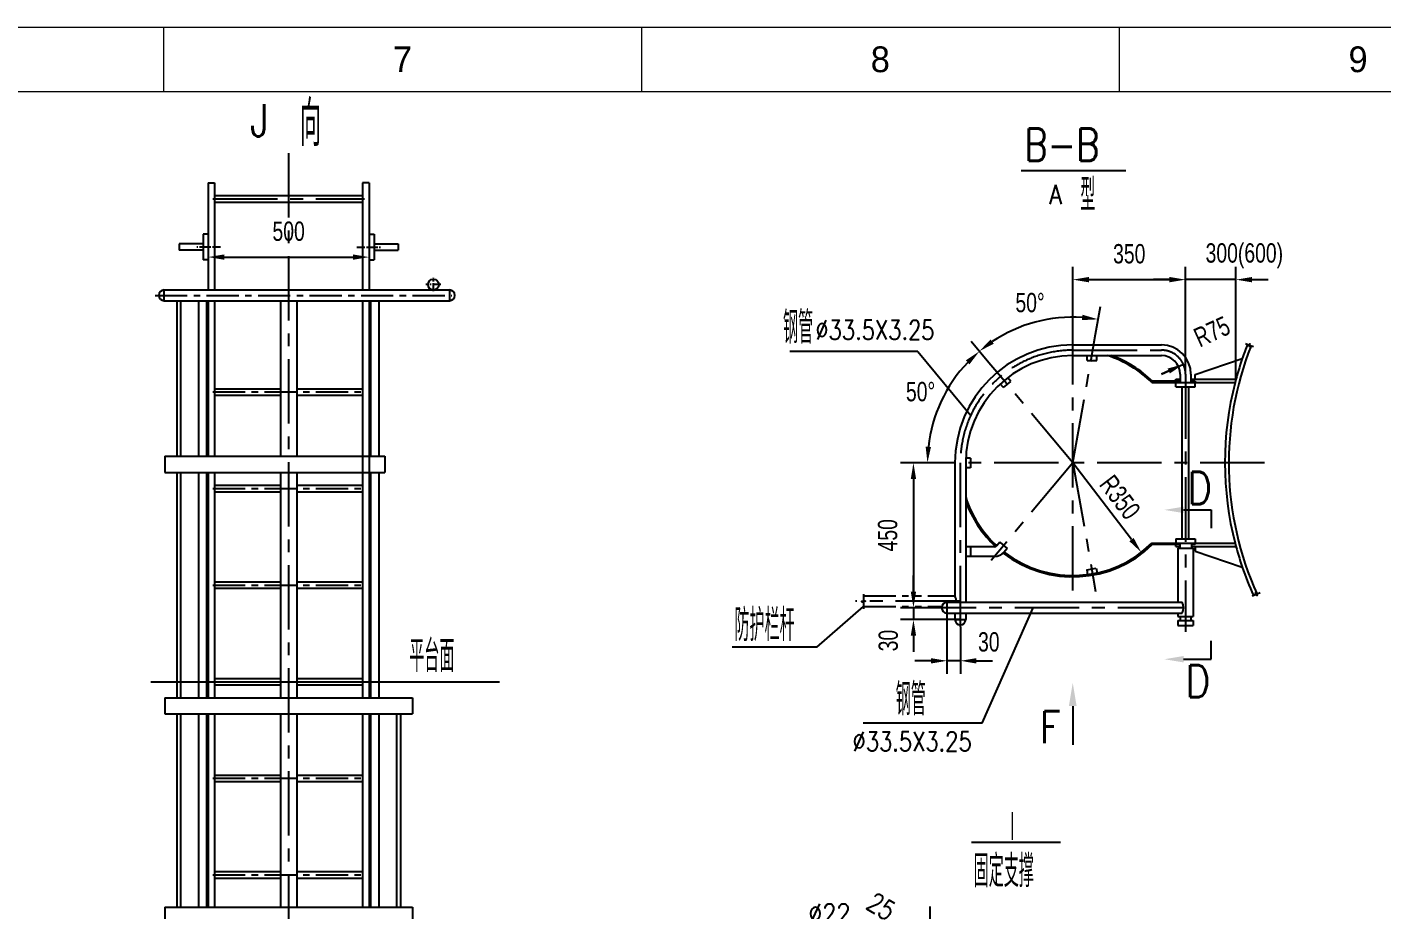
# Model space of a CAD drawing. Extents: x 148 to 221443, y -36682 to 6758.
# Drawn here: x 36644 to 40855, y -6471 to -3729 of the extents above; entities that cross this region are included whole.
import ezdxf
from ezdxf.enums import TextEntityAlignment as Align

# ---------------------------------------------------------------- set-up
doc = ezdxf.new("R2010")
doc.units = 0
doc.header["$LTSCALE"] = 10
doc.header["$MEASUREMENT"] = 0
doc.linetypes.add('CENTERX2', pattern=[4, 2.5, -0.5, 0.5, -0.5])
doc.linetypes.add('PHANTOM', pattern=[2.5, 1.25, -0.25, 0.25, -0.25, 0.25, -0.25])
for name, color, linetype in [('2', 4, 'Continuous'), ('CENTER', 1, 'CENTERX2'), ('DIM', 4, 'Continuous'), ('MAIN', 6, 'Continuous'), ('RED', 7, 'Continuous'), ('WHITE', 7, 'Continuous')]:
    doc.layers.add(name, color=color, linetype=linetype)
doc.layers.add('2（细实线）', color=3, linetype='Continuous', lineweight=20)
doc.layers.add('图框层', color=7, linetype='Continuous', lineweight=15)
doc.styles.add('HZ', font='ROMS.SHX', dxfattribs={"width": 0.75, "bigfont": 'GBCBIG.SHX'})
doc.styles.get("Standard").update_dxf_attribs({"font": 'wison_e.shx', "width": 0.75, "bigfont": 'wison_c.shx'})
doc.styles.add('XW', font='ROMANS.shx', dxfattribs={"width": 0.85})
doc.dimstyles.new('DIM1', dxfattribs={"dimscale": 20, "dimtxt": 3, "dimasz": 2.5, "dimexe": 2, "dimexo": 0, "dimgap": 1, "dimtad": 0, "dimdec": 0, "dimzin": 0, "dimdsep": 46, "dimtxsty": 'Standard', "dimcen": 2, "dimclrd": 3, "dimclre": 3, "dimclrt": 3, "dimadec": 0, "dimazin": 0, "dimtfac": 0.666667, "dimtdec": 0, "dimtofl": 0, "dimtmove": 2, "dimatfit": 1, "dimfxl": 2, "dimtvp": 1.333333, "dimtolj": 1, "dimtzin": 0, "dimarcsym": 0})
doc.dimstyles.new('DIM1$2', dxfattribs={"dimscale": 20, "dimtxt": 3, "dimasz": 2.5, "dimexe": 2, "dimexo": 0, "dimgap": 1, "dimtad": 2, "dimtih": 1, "dimtoh": 1, "dimdec": 0, "dimzin": 0, "dimdsep": 46, "dimtxsty": 'Standard', "dimcen": 2, "dimclrd": 3, "dimclre": 3, "dimclrt": 3, "dimadec": 0, "dimazin": 0, "dimtfac": 0.666667, "dimtdec": 0, "dimtofl": 0, "dimtmove": 2, "dimatfit": 1, "dimfxl": 2, "dimtvp": 1.333333, "dimtolj": 1, "dimtzin": 0, "dimarcsym": 0})

# ---------------------------------------------------------------- blocks, each defined once
blk = doc.blocks.new('*D89')
at = {"layer": 'Defpoints', "color": 0}
for p in [(37965.4, 14190.4), (38465.4, 14190.4), (38465.4, 14159.2)]:
    blk.add_point(p, dxfattribs=at)
at = {"layer": 'WHITE', "color": 3, "linetype": 'Continuous', "lineweight": -2}
for p, q in [((37965.4, 14190.4), (37965.4, 14119.2)), ((38015.4, 14159.2), (38415.4, 14159.2)), ((38465.4, 14190.4), (38465.4, 14119.2))]:
    blk.add_line(p, q, dxfattribs=at)
at = {"layer": 'WHITE', "color": 3}
for points in [[(38015.4, 14167.5), (38015.4, 14150.9), (37965.4, 14159.2)], [(38415.4, 14150.9), (38415.4, 14167.5), (38465.4, 14159.2)]]:
    blk.add_solid(points, dxfattribs=at)
at = {"layer": 'WHITE', "color": 3, "insert": (38215.4, 14239.2), "char_height": 60, "attachment_point": 5}
blk.add_mtext('\\A1;500', dxfattribs=at)
blk = doc.blocks.new('*D128')
at = {"layer": 'Defpoints', "color": 0}
for p in [(41003.2, 14089.2), (40653.2, 13945.9), (41003.2, 13870.1)]:
    blk.add_point(p, dxfattribs=at)
at = {"layer": 'DIM', "color": 3, "lineweight": -2}
for p, q in [((40653.2, 13945.9), (40653.2, 14129.2)), ((41003.2, 13870.1), (41003.2, 14129.2)), ((40703.2, 14089.2), (40953.2, 14089.2))]:
    blk.add_line(p, q, dxfattribs=at)
at = {"layer": 'DIM', "color": 3}
for points in [[(40703.2, 14097.5), (40703.2, 14080.8), (40653.2, 14089.2)], [(40953.2, 14080.8), (40953.2, 14097.5), (41003.2, 14089.2)]]:
    blk.add_solid(points, dxfattribs=at)
at = {"layer": 'DIM', "color": 3, "insert": (40828.2, 14169.2), "char_height": 60, "attachment_point": 5}
blk.add_mtext('\\A1;350', dxfattribs=at)
blk = doc.blocks.new('*D129')
at = {"layer": 'Defpoints', "color": 0}
for p in [(40223.7, 13520.1), (40157.4, 13070.1), (40231.2, 13070.1)]:
    blk.add_point(p, dxfattribs=at)
at = {"layer": 'DIM', "color": 3, "lineweight": -2}
for p, q in [((40223.7, 13520.1), (40117.4, 13520.1)), ((40157.4, 13470.1), (40157.4, 13120.1)), ((40231.2, 13070.1), (40117.4, 13070.1))]:
    blk.add_line(p, q, dxfattribs=at)
at = {"layer": 'DIM', "color": 3}
for points in [[(40165.7, 13470.1), (40149.1, 13470.1), (40157.4, 13520.1)], [(40149.1, 13120.1), (40165.7, 13120.1), (40157.4, 13070.1)]]:
    blk.add_solid(points, dxfattribs=at)
at = {"layer": 'DIM', "color": 3, "insert": (40077.4, 13295.1), "char_height": 60, "attachment_point": 5, "rotation": 90}
blk.add_mtext('\\A1;450', dxfattribs=at)
blk = doc.blocks.new('*D135')
at = {"layer": 'Defpoints', "color": 0}
for p in [(40157.4, 13070.1), (40157.4, 13070.1), (40303.2, 13033.4)]:
    blk.add_point(p, dxfattribs=at)
at = {"layer": 'WHITE', "color": 3, "lineweight": -2}
for p, q in [((40157.4, 13120.1), (40157.4, 13170.1)), ((40157.4, 13070.1), (40117.4, 13070.1)), ((40303.2, 13033.4), (40117.4, 13033.4)), ((40157.4, 12983.4), (40157.4, 12933.4))]:
    blk.add_line(p, q, dxfattribs=at)
at = {"layer": 'WHITE', "color": 3}
for points in [[(40149.1, 13120.1), (40165.7, 13120.1), (40157.4, 13070.1)], [(40165.7, 12983.4), (40149.1, 12983.4), (40157.4, 13033.4)]]:
    blk.add_solid(points, dxfattribs=at)
at = {"layer": 'WHITE', "color": 3, "insert": (40079.4, 12968), "char_height": 60, "attachment_point": 5, "rotation": 90}
blk.add_mtext('\\A1;30', dxfattribs=at)
blk = doc.blocks.new('*D136')
at = {"layer": 'Defpoints', "color": 0}
for p in [(40261.7, 13070.1), (40303.2, 13010.3), (40261.7, 12905.2)]:
    blk.add_point(p, dxfattribs=at)
at = {"layer": 'WHITE', "color": 3, "lineweight": -2}
for p, q in [((40261.7, 13070.1), (40261.7, 12865.2)), ((40303.2, 13010.3), (40303.2, 12865.2)), ((40211.7, 12905.2), (40161.7, 12905.2)), ((40353.2, 12905.2), (40403.2, 12905.2))]:
    blk.add_line(p, q, dxfattribs=at)
at = {"layer": 'WHITE', "color": 3}
for points in [[(40211.7, 12896.8), (40211.7, 12913.5), (40261.7, 12905.2)], [(40353.2, 12913.5), (40353.2, 12896.8), (40303.2, 12905.2)]]:
    blk.add_solid(points, dxfattribs=at)
at = {"layer": 'WHITE', "color": 3, "insert": (40391.7, 12963.6), "char_height": 60, "attachment_point": 5}
blk.add_mtext('\\A1;30', dxfattribs=at)
blk = doc.blocks.new('*D137')
at = {"layer": 'Defpoints', "color": 0}
for p in [(40401.2, -4513), (40244.5, -4807), (40401.2, -4822)]:
    blk.add_point(p, dxfattribs=at)
at = {"layer": 'DIM', "color": 3, "lineweight": -2}
for p, q in [((40244.5, -4807), (40244.5, -4473)), ((40401.2, -4822), (40401.2, -4473)), ((40194.5, -4513), (40144.5, -4513)), ((40451.2, -4513), (40501.2, -4513))]:
    blk.add_line(p, q, dxfattribs=at)
at = {"layer": 'DIM', "color": 3}
for points in [[(40194.5, -4521.3), (40194.5, -4504.7), (40244.5, -4513)], [(40451.2, -4504.7), (40451.2, -4521.3), (40401.2, -4513)]]:
    blk.add_solid(points, dxfattribs=at)
at = {"layer": 'DIM', "color": 3, "insert": (40427.2, -4439.1), "char_height": 60, "attachment_point": 5}
blk.add_mtext('\\A1;300(600)', dxfattribs=at)
blk = doc.blocks.new('*D138')
at = {"layer": 'Defpoints', "color": 0}
for p in [(40653.2, 13520.1), (40865.7, 13242)]:
    blk.add_point(p, dxfattribs=at)
at = {"layer": 'WHITE', "color": 3, "linetype": 'Continuous', "lineweight": -2}
blk.add_line((40835.3, 13281.8), (40653.2, 13520.1), dxfattribs=at)
at = {"layer": 'WHITE', "color": 3}
blk.add_solid([(40828.7, 13276.7), (40841.9, 13286.8), (40865.7, 13242)], dxfattribs=at)
at = {"layer": 'WHITE', "color": 3, "insert": (40799.4, 13413.1), "char_height": 60, "attachment_point": 5, "rotation": 307.3833}
blk.add_mtext('\\A1;R350', dxfattribs=at)
blk = doc.blocks.new('*D158')
at = {"layer": 'Defpoints', "color": 0}
for p in [(40996.4, 13826.2), (40928.2, 13795.1)]:
    blk.add_point(p, dxfattribs=at)
at = {"layer": 'WHITE', "color": 3, "linetype": 'Continuous', "lineweight": -2}
for p, q in [((40928.2, 13795.1), (40996.4, 13826.2)), ((40950.9, 13805.5), (40928.2, 13795.1))]:
    blk.add_line(p, q, dxfattribs=at)
at = {"layer": 'WHITE', "color": 3}
blk.add_solid([(40954.4, 13797.9), (40947.4, 13813.1), (40996.4, 13826.2)], dxfattribs=at)
at = {"layer": 'WHITE', "color": 3, "insert": (41085.2, 13927.7), "char_height": 60, "attachment_point": 5, "rotation": 24.5069}
blk.add_mtext('\\A1;R75', dxfattribs=at)
blk = doc.blocks.new('*D161')
at = {"layer": 'Defpoints', "color": 0}
for p in [(40392.2, 13831.1), (40275.3, 13768.6), (40223.7, 13520.1), (40653.2, 13520.1), (41248.4, 13520.1)]:
    blk.add_point(p, dxfattribs=at)
at = {"layer": 'WHITE', "color": 3, "linetype": 'Continuous', "lineweight": -2}
for p, q in [((40392.2, 13831.1), (40336.7, 13897.2)), ((40223.7, 13520.1), (40160.9, 13520.1))]:
    blk.add_line(p, q, dxfattribs=at)
blk.add_arc((40653.2, 13520.1), 452.2, 136.3379, 173.6621, dxfattribs=at)
at = {"layer": 'WHITE', "color": 3}
for points in [[(40331.7, 13826.3), (40320.3, 13838.4), (40362.5, 13866.6)], [(40195.4, 13570.5), (40212, 13569.6), (40200.9, 13520.1)]]:
    blk.add_solid(points, dxfattribs=at)
at = {"layer": 'WHITE', "color": 3, "insert": (40179.6, 13740.9), "char_height": 60, "attachment_point": 5}
blk.add_mtext('\\A1;50%%d', dxfattribs=at)
blk = doc.blocks.new('*D162')
at = {"layer": 'Defpoints', "color": 0}
for p in [(40600.6, 13969.7), (40723.6, 13919.9), (40392.2, 13831.1), (40653.2, 13520.1), (40653.2, 13520.1)]:
    blk.add_point(p, dxfattribs=at)
at = {"layer": 'WHITE', "color": 3, "linetype": 'Continuous', "lineweight": -2}
for p, q in [((40723.6, 13919.9), (40738.7, 14005.3)), ((40392.2, 13831.1), (40336.5, 13897.5))]:
    blk.add_line(p, q, dxfattribs=at)
blk.add_arc((40653.2, 13520.1), 452.6, 86.3328, 123.6672, dxfattribs=at)
at = {"layer": 'WHITE', "color": 3}
for points in [[(40681.1, 13963.5), (40683.1, 13980.1), (40731.7, 13965.9)], [(40397.2, 13903.5), (40407.2, 13890.2), (40362.2, 13866.9)]]:
    blk.add_solid(points, dxfattribs=at)
at = {"layer": 'WHITE', "color": 3, "insert": (40519.9, 14017.5), "char_height": 60, "attachment_point": 5}
blk.add_mtext('\\A1;50%%d', dxfattribs=at)
blk = doc.blocks.new('1.5a2')
at = {"layer": '图框层', "ltscale": 10}
for p, q in [((16100.88, 10136.58), (16991.88, 10136.58)), ((16546.38, 10136.58), (16546.38, 10126.58)), ((16620.63, 10136.58), (16620.63, 10126.58)), ((16694.88, 10136.58), (16694.88, 10126.58)), ((16125.88, 10126.58), (16981.88, 10126.58))]:
    blk.add_line(p, q, dxfattribs=at)
at = {"style": 'HZ'}
for s, p in [('7', (16583.5, 10131.58)), ('8', (16657.75, 10131.58)), ('9', (16732, 10131.58))]:
    blk.add_text(s, height=4, dxfattribs=at).set_placement(p, align=Align.MIDDLE)

msp = doc.modelspace()

# ---------------------------------------------------------------- linework, layer by layer
at = {"color": 3}
for p, q in [((39733.4697, -4173.9141), (40058.4272, -4173.9141)), ((39412.7863, -4735.686), (39014.3489, -4735.686)), ((39412.7863, -4735.686), (39576.7948, -4935.0612)), ((40238.4198, -5228.1982), (40324.274, -5228.1982)), ((39098.2331, -5654.4561), (39243.6121, -5528.7546)), ((39612.7989, -5890.6242), (39771.0244, -5532.0046)), ((39098.2331, -5654.4561), (38835.6922, -5654.4561)), ((40238.4198, -5692.0505), (40324.274, -5692.0505)), ((37028.7175, -5761.7953), (38112.0496, -5761.7953)), ((39893.9083, -5837.57), (39893.9083, -5957.5707)), ((39612.7989, -5890.6242), (39242.0705, -5890.6242)), ((39579.5873, -6260.6609), (39855.9892, -6260.6609))]:
    msp.add_line(p, q, dxfattribs=at)
at = {"color": 7}
for p, q in [((40324.274, -5228.1982), (40324.274, -5285.3226)), ((40324.274, -5692.0505), (40324.274, -5634.9261))]:
    msp.add_line(p, q, dxfattribs=at)
at = {"color": 3}
for points in [[(40238.4198, -5238.1982), (40238.4198, -5218.1982), (40178.4198, -5228.1982)], [(40238.4198, -5682.0505), (40238.4198, -5702.0505), (40178.4198, -5692.0505)], [(39881.9083, -5837.57), (39893.9083, -5765.57), (39905.9083, -5837.57)]]:
    msp.add_solid(points, dxfattribs=at)
at = {"layer": '2'}
for p, q in [((39398.7077, -5532.0046), (39398.7077, -5568.7427)), ((39544.4544, -5696.9885), (39502.953, -5696.9885))]:
    msp.add_line(p, q, dxfattribs=at)
at = {"layer": 'CENTER', "ltscale": 8}
for p, q in [((37456.7102, -4119.9487), (37456.7102, -9620.6269)), ((37221.5861, -4261.7953), (37692.7198, -4261.7953)), ((39894.4544, -5478.9401), (39894.4544, -4656.264)), ((39894.4544, -5082.0046), (39964.9421, -4682.249)), ((39894.4544, -4732.0046), (40169.4544, -4732.0046)), ((39894.4544, -5082.0046), (39633.5324, -4771.0499)), ((40244.4544, -4807.0046), (40244.4544, -5606.6746)), ((40489.7173, -5082.0046), (39464.973, -5082.0046)), ((39544.4544, -5082.0046), (39544.4544, -5591.8542)), ((39894.4544, -5082.0046), (39639.9934, -5385.2595)), ((39894.4544, -5082.0046), (39964.9421, -5481.7603)), ((39543.2241, -5512.0046), (39218.9369, -5512.0046)), ((40233.6201, -5532.0046), (39472.549, -5532.0046)), ((39449.1731, -6459.8047), (39449.1731, -6971.1069))]:
    msp.add_line(p, q, dxfattribs=at)
at = {"layer": 'CENTER'}
for p, q in [((37930.1789, -4528.2953), (37883.6085, -4528.2953)), ((37906.7102, -4548.5268), (37906.7102, -4507.0904))]:
    msp.add_line(p, q, dxfattribs=at)
at = {"layer": 'CENTER', "ltscale": 4}
for p, q in [((37041.7476, -4561.7953), (37964.198, -4561.7953)), ((37221.5861, -4861.7953), (37692.7198, -4861.7953)), ((37221.5861, -5161.7953), (37692.7198, -5161.7953)), ((37221.5861, -5461.7953), (37692.7198, -5461.7953)), ((37221.5861, -6061.7953), (37692.7198, -6061.7953)), ((37221.5861, -6361.7953), (37692.7198, -6361.7953))]:
    msp.add_line(p, q, dxfattribs=at)
at = {"layer": 'CENTER', "ltscale": 8}
for centre, radius, start, end in [((39894.4544, -5082.0046), 350, 90, 180), ((40169.4544, -4807.0046), 75, 0, 90)]:
    msp.add_arc(centre, radius, start, end, dxfattribs=at)
at = {"layer": 'DIM', "color": 1, "linetype": 'CENTERX2'}
for p, q in [((37244.8751, -4411.7736), (37171.3189, -4411.7736)), ((37668.5453, -4411.7736), (37742.1014, -4411.7736))]:
    msp.add_line(p, q, dxfattribs=at)
at = {"layer": 'DIM', "color": 1}
msp.add_line((37069.9602, -4578.5453), (37069.9602, -4545.0453), dxfattribs=at)
at = {"layer": 'DIM'}
msp.add_line((40401.1714, -4512.9846), (40244.4544, -4512.9846), dxfattribs=at)
for points in [[(40430.2916, -4710.9651), (40441.4067, -4715.4866), (40444.7224, -4711.98), (40442.2593, -4720.6888), (40445.8065, -4717.2764), (40455.3006, -4721.1385)], [(40451.3591, -5495.2974), (40462.4346, -5490.6798), (40462.3191, -5485.8552), (40466.7035, -5493.7728), (40466.8187, -5488.8519), (40476.2791, -5484.9077)]]:
    msp.add_lwpolyline(points, dxfattribs=at)
at = {"layer": 'MAIN', "linetype": 'Continuous'}
msp.add_lwpolyline([(39243.6245, -5489.469), (39243.6245, -5509.4808), (39249.5346, -5511.6754), (39237.4701, -5512.3339), (39243.6121, -5514.5285), (39243.6121, -5535.6171)], dxfattribs=at)
at = {"layer": 'RED'}
for p, q in [((37206.7102, -4211.7953), (37226.7102, -4211.7953)), ((37206.7102, -4211.7953), (37206.7102, -4545.0453)), ((37226.7102, -4211.7953), (37226.7102, -4545.0453)), ((37226.7102, -4251.7953), (37686.7102, -4251.7953)), ((37686.7102, -4211.7953), (37686.7102, -4545.0453)), ((37706.7102, -4211.7953), (37686.7102, -4211.7953)), ((37706.7102, -4211.7953), (37706.7102, -4545.0453)), ((37226.7102, -4271.7953), (37686.7102, -4271.7953)), ((37191.3139, -4371.7758), (37191.3139, -4451.7758)), ((37206.7102, -4371.7758), (37191.3139, -4371.7758)), ((37706.7102, -4371.7758), (37722.1065, -4371.7758)), ((37722.1065, -4371.7758), (37722.1065, -4451.7758)), ((37116.7102, -4401.7677), (37116.7102, -4421.8072)), ((37191.3139, -4401.7758), (37116.7102, -4401.7677)), ((37722.1065, -4401.7758), (37796.7102, -4401.7677)), ((37796.7102, -4401.7677), (37796.7102, -4421.8072)), ((37191.3139, -4421.8072), (37116.7102, -4421.8072)), ((37206.7102, -4451.7758), (37191.3139, -4451.7758)), ((37706.7102, -4451.7758), (37722.1065, -4451.7758)), ((37722.1065, -4421.8072), (37796.7102, -4421.8072)), ((37069.9602, -4545.0453), (37956.7102, -4545.0453)), ((37956.7102, -4545.0453), (37956.7102, -4578.5453)), ((37069.9602, -4578.5453), (37956.7102, -4578.5453)), ((37109.1177, -4578.5453), (37109.1177, -5061.7953)), ((37120.9877, -4578.6446), (37120.9877, -5061.7953)), ((37176.177, -4578.5453), (37176.177, -5061.7953)), ((37201.8885, -4578.5453), (37201.8885, -5061.7953)), ((37206.7102, -4578.5453), (37206.7102, -4645.0453)), ((37206.7102, -4578.5453), (37206.7102, -5061.7953)), ((37226.7102, -4578.5453), (37226.7102, -4645.0453)), ((37226.7102, -4578.5453), (37226.7102, -5061.7953)), ((37431.7102, -4578.5453), (37431.7102, -5061.7953)), ((37481.7102, -4578.5453), (37481.7102, -5061.7953)), ((37686.7102, -4578.5453), (37686.7102, -4645.0453)), ((37686.7102, -4578.5453), (37686.7102, -5811.7953)), ((37706.7102, -4578.5453), (37706.7102, -4645.0453)), ((37706.7102, -4578.5453), (37706.7102, -5811.7953)), ((37711.5319, -4578.5453), (37711.5319, -5061.7953)), ((37737.2434, -4578.5453), (37737.2434, -5061.7953)), ((39894.4544, -4715.2546), (40169.4544, -4715.2546)), ((39894.4544, -4748.7546), (40169.4544, -4748.7546)), ((39938.2153, -4763.7691), (39938.2153, -4748.7546)), ((39968.2153, -4763.7691), (39968.2153, -4748.7546)), ((40274.4544, -4808.0046), (40420.6595, -4758.1901)), ((39938.2153, -4763.7691), (39968.2153, -4763.7691)), ((39678.301, -4848.3692), (39668.6499, -4836.8675)), ((39678.301, -4848.3692), (39701.2823, -4829.0856)), ((39701.2823, -4829.0856), (39691.6313, -4817.5839)), ((40139.8203, -4832.4139), (40398.4286, -4832.4139)), ((40227.7044, -4828.4139), (40141.4518, -4828.4139)), ((40214.4544, -4822.0046), (40227.7044, -4822.0046)), ((40214.4544, -4828.4139), (40214.4544, -4822.0046)), ((40214.4544, -4846.0046), (40214.4544, -4832.4139)), ((40227.7044, -4807.0046), (40227.7044, -4832.4139)), ((40261.2044, -4807.0046), (40261.2044, -4832.4139)), ((40261.2044, -4822.0046), (40401.1714, -4822.0046)), ((40274.4544, -4828.4139), (40261.2044, -4828.4139)), ((40274.4544, -4822.0046), (40274.4544, -4808.0046)), ((40274.4544, -4828.4139), (40274.4544, -4832.4139)), ((40274.4544, -4846.0046), (40274.4544, -4832.4139)), ((37226.7102, -4851.7953), (37431.7102, -4851.7953)), ((37226.7102, -4871.7953), (37431.7102, -4871.7953)), ((37481.7102, -4851.7953), (37686.7102, -4851.7953)), ((37481.7102, -4871.7953), (37686.7102, -4871.7953)), ((40214.4544, -4846.0046), (40274.4544, -4846.0046)), ((40234.4544, -5318.0046), (40234.4544, -4846.0046)), ((40254.4544, -5318.0046), (40254.4544, -4846.0046)), ((37071.7102, -5061.7953), (37071.7102, -5111.7953)), ((37071.7102, -5061.7953), (37755.3646, -5061.7953)), ((37755.3646, -5061.7953), (37755.3646, -5111.7953)), ((39527.7044, -5082.0046), (39527.7044, -5495.2546)), ((39561.2044, -5082.0046), (39561.2044, -5323.9462)), ((39576.5335, -5067.3261), (39561.5278, -5067.3261)), ((39576.5335, -5067.3261), (39576.5335, -5097.3261)), ((37071.7102, -5111.7953), (37755.3646, -5111.7953)), ((37109.1177, -5111.7953), (37109.1177, -5811.7953)), ((37120.9877, -5111.7953), (37120.9877, -5811.7953)), ((37176.177, -5111.7953), (37176.177, -5811.7953)), ((37201.8885, -5111.7953), (37201.8885, -5811.7953)), ((37206.7102, -5111.7953), (37206.7102, -5261.7953)), ((37226.7102, -5111.7953), (37226.7102, -5261.7953)), ((37431.7102, -5111.7953), (37431.7102, -5261.7953)), ((37481.7102, -5111.7953), (37481.7102, -5261.7953)), ((37711.5319, -5111.7953), (37711.5319, -5811.7953)), ((37737.2434, -5111.7953), (37737.2434, -5811.7953)), ((39576.5335, -5097.3261), (39561.5191, -5097.3261)), ((37226.7102, -5151.7953), (37431.7102, -5151.7953)), ((37226.7102, -5171.7953), (37431.7102, -5171.7953)), ((37481.7102, -5151.7953), (37686.7102, -5151.7953)), ((37481.7102, -5171.7953), (37686.7102, -5171.7953)), ((37206.7102, -5261.7953), (37206.7102, -5811.7953)), ((37226.7102, -5261.7953), (37226.7102, -5811.7953)), ((37431.7102, -5261.7953), (37431.7102, -5811.7953)), ((37481.7102, -5261.7953), (37481.7102, -5811.7953)), ((39561.2044, -5323.9462), (39561.2044, -5515.2546)), ((39650.6752, -5343.006), (39561.2044, -5343.006)), ((39576.5335, -5343.006), (39576.5335, -5373.006)), ((39667.5468, -5328.4564), (39658.3356, -5339.4339)), ((39667.5468, -5328.4564), (39690.5281, -5347.7401)), ((39690.5281, -5347.7401), (39680.8771, -5359.2418)), ((40139.4033, -5332.0046), (40398.5342, -5332.0046)), ((40226.4544, -5336.0046), (40141.0309, -5336.0046)), ((40214.4544, -5318.0046), (40274.4544, -5318.0046)), ((40214.4544, -5318.0046), (40214.4544, -5332.0046)), ((40214.4544, -5342.0046), (40214.4544, -5336.0046)), ((40214.4544, -5342.0046), (40226.4544, -5342.0046)), ((40220.4544, -5347.0046), (40220.4544, -5515.2546)), ((40220.4544, -5347.0046), (40268.4544, -5347.0046)), ((40226.4544, -5332.0046), (40226.4544, -5347.0046)), ((40262.4544, -5332.0046), (40262.4544, -5347.0046)), ((40274.4544, -5336.0046), (40262.4544, -5336.0046)), ((40262.4544, -5342.0046), (40401.1714, -5342.0046)), ((40268.4544, -5347.0046), (40268.4544, -5559.3874)), ((40274.4544, -5318.0046), (40274.4544, -5332.0046)), ((40274.4544, -5336.0046), (40274.4544, -5332.0046)), ((40274.4544, -5342.0046), (40274.4544, -5356.0046)), ((39650.6752, -5373.006), (39561.2044, -5373.006)), ((40274.4544, -5356.0046), (40420.6595, -5405.8192)), ((39937.5733, -5414.2382), (39967.1175, -5409.0288)), ((39937.5733, -5414.2382), (39940.1805, -5429.0245)), ((39967.1175, -5409.0288), (39969.7248, -5423.8151)), ((37226.7102, -5451.7953), (37431.7102, -5451.7953)), ((37226.7102, -5471.7953), (37431.7102, -5471.7953)), ((37481.7102, -5451.7953), (37686.7102, -5451.7953)), ((37481.7102, -5471.7953), (37686.7102, -5471.7953)), ((39502.953, -5515.2546), (40233.6201, -5515.2546)), ((39502.953, -5548.7546), (40233.6201, -5548.7546)), ((39527.7044, -5548.7546), (39527.7044, -5568.7427)), ((39561.2044, -5548.7546), (39561.2044, -5568.7427)), ((40220.4544, -5548.7546), (40220.4544, -5559.3874)), ((40220.4544, -5559.3874), (40268.4544, -5559.3874)), ((40220.4544, -5572.0046), (40268.4544, -5572.0046)), ((40220.4544, -5572.0046), (40220.4544, -5587.0046)), ((40220.4544, -5587.0046), (40268.4544, -5587.0046)), ((40227.7044, -5559.3874), (40227.7044, -5572.0046)), ((40261.2044, -5559.3874), (40261.2044, -5572.0046)), ((40268.4544, -5572.0046), (40268.4544, -5587.0046)), ((37226.7102, -5751.7953), (37431.7102, -5751.7953)), ((37481.7102, -5751.7953), (37686.7102, -5751.7953)), ((37226.7102, -5771.7953), (37431.7102, -5771.7953)), ((37481.7102, -5771.7953), (37686.7102, -5771.7953)), ((37071.7102, -5811.7953), (37841.7102, -5811.7953)), ((37071.7102, -5811.7953), (37071.7102, -5861.7953)), ((37841.7102, -5811.7953), (37841.7102, -5861.7953)), ((37071.7102, -5861.7953), (37841.7102, -5861.7953)), ((37109.1177, -5861.7953), (37109.1177, -6461.7953)), ((37120.9877, -5861.7953), (37120.9877, -6461.7953)), ((37176.177, -5861.7953), (37176.177, -6461.7953)), ((37201.8885, -5861.7953), (37201.8885, -6461.7953)), ((37206.7102, -5861.7953), (37206.7102, -6461.7953)), ((37226.7102, -5861.7953), (37226.7102, -6461.7953)), ((37431.7102, -5861.7953), (37431.7102, -6461.7953)), ((37481.7102, -5861.7953), (37481.7102, -6461.7953)), ((37686.7102, -5861.7953), (37686.7102, -6461.7953)), ((37706.7102, -5861.7953), (37706.7102, -6461.7953)), ((37711.5319, -5861.7953), (37711.5319, -6461.7953)), ((37737.2434, -5861.7953), (37737.2434, -6461.7953)), ((37792.4327, -5861.7953), (37792.4327, -6461.7953)), ((37804.3027, -5861.7953), (37804.3027, -6461.7953)), ((37226.7102, -6051.7953), (37431.7102, -6051.7953)), ((37481.7102, -6051.7953), (37686.7102, -6051.7953)), ((37226.7102, -6071.7953), (37431.7102, -6071.7953)), ((37481.7102, -6071.7953), (37686.7102, -6071.7953)), ((37226.7102, -6351.7953), (37431.7102, -6351.7953)), ((37481.7102, -6351.7953), (37686.7102, -6351.7953)), ((37226.7102, -6371.7953), (37431.7102, -6371.7953)), ((37481.7102, -6371.7953), (37686.7102, -6371.7953)), ((37071.7102, -6461.7953), (37841.7102, -6461.7953)), ((37071.7102, -6461.7953), (37071.7102, -6511.7953)), ((37841.7102, -6461.7953), (37841.7102, -6511.7953))]:
    msp.add_line(p, q, dxfattribs=at)
at = {"layer": 'RED', "color": 7, "linetype": 'PHANTOM', "ltscale": 8}
for p, q in [((39243.6245, -5495.2546), (39527.7044, -5495.2546)), ((39243.6121, -5528.7546), (39486.5213, -5528.7546))]:
    msp.add_line(p, q, dxfattribs=at)
at = {"layer": 'RED'}
msp.add_circle((37906.7102, -4528.2953), 16.75, dxfattribs=at)
for centre, radius, start, end in [((37069.9602, -4561.7953), 16.75, 90, 270), ((39894.4544, -5082.0046), 366.75, 90, 180), ((40169.4544, -4807.0046), 91.75, 0, 90), ((39894.4544, -5082.0046), 333.25, 90, 180), ((39894.4544, -5082.0046), 350, 45.4890539, 72.2025238), ((39894.4544, -5082.0046), 354, 45.7546155, 70.285326), ((40169.4544, -4807.0046), 58.25, 0, 90), ((41366.78, -5082.0046), 988, 158.3965904, 204.3684396), ((41366.78, -5082.0046), 1000, 161.1062293, 165.5467017), ((39894.4544, -5082.0046), 350, 197.7974762, 227.4735038), ((39894.4544, -5082.0046), 354, 199.714674, 227.3211671), ((39650.6752, -5333.006), 10, 270, 320), ((39894.4544, -5082.0046), 354, 232.3173492, 314.1503785), ((39894.4544, -5082.0046), 350, 232.388849, 314.4153086), ((41366.78, -5082.0046), 1000, 194.4775122, 198.8937707), ((39650.6752, -5333.006), 40, 270, 320), ((39502.953, -5532.0046), 16.75, 90, 270), ((39497.2128, -5512.0046), 34.7893, 354.6396407, 28.781437), ((40203.1286, -5532.0046), 34.7893, 331.218563, 28.781437), ((39544.4544, -5568.7427), 16.75, 180, 0)]:
    msp.add_arc(centre, radius, start, end, dxfattribs=at)
at = {"layer": 'RED', "color": 7}
for start, end in [(158.3901998, 161.1062293), (165.5467017, 194.4775122), (198.8937707, 204.3054691)]:
    msp.add_arc((41366.78, -5082.0046), 1000, start, end, dxfattribs=at)
at = {"layer": 'WHITE', "color": 1, "linetype": 'Continuous'}
for p, q in [((39502.953, -5515.2546), (39502.953, -5548.7546)), ((39527.7044, -5568.7427), (39561.2044, -5568.7427))]:
    msp.add_line(p, q, dxfattribs=at)
msp.add_arc((37956.7102, -4561.7953), 16.75, 270, 90, dxfattribs=at)

# ---------------------------------------------------------------- block references
at = {"layer": '2（细实线）', "xscale": 20, "yscale": 20, "zscale": 20}
msp.add_blockref('1.5a2', (-293859.3155, -206460.0853), dxfattribs=at)

# ---------------------------------------------------------------- texts
at = {"color": 3}
for s, height, style, width, p in [('向', 140, 'HZ', 0.65, (37491.6114, -4097.8145)), ('J', 100, 'XW', 0.85, (37337.0855, -4068.0985)), ('型', 100, 'HZ', 0.65, (39917.1889, -4299.9473)), ('A', 60, 'XW', 0.85, (39820.8132, -4278.1224)), ('%%C33.5X3.25', 60, 'XW', 0.8, (39094.0195, -4699.3084)), ('防护栏杆', 100, 'HZ', 0.65, (38842.3946, -5635.8394)), ('F', 100, 'XW', 0.85, (39791.065, -5953.0659)), ('%%C33.5X3.25', 60, 'XW', 0.8, (39209.6081, -5977.2966)), ('Ⅰ', 100, 'HZ', 0.65, (39682.5102, -6263.5387)), ('固定支撑', 100, 'HZ', 0.65, (39585.9693, -6399.903))]:
    msp.add_text(s, height=height, dxfattribs=dict(at, style=style, width=width)).set_placement(p)
at = {"color": 3, "style": 'XW'}
for s, width, p in [('B-B', 0.8, (39976.6299, -4093.5891)), ('D', 0.85, (40326.5531, -5159.9703)), ('D', 0.85, (40321.1645, -5760.2783))]:
    msp.add_text(s, height=100, dxfattribs=dict(at, width=width)).set_placement(p, align=Align.MIDDLE_RIGHT)
at = {"color": 3, "insert": (39137.6143, -6482.2837), "char_height": 60, "attachment_point": 5, "style": 'XW'}
msp.add_mtext('%%C22', dxfattribs=at)
at = {"layer": '2', "color": 3, "linetype": 'Continuous', "style": 'HZ', "width": 0.65}
for s, p in [('钢管', (38993.4184, -4711.7238)), ('平台面', (37831.6215, -5732.1583)), ('钢管', (39343.7563, -5866.6619))]:
    msp.add_text(s, height=100, dxfattribs=at).set_placement(p)
at = {"layer": 'DIM', "color": 3, "style": 'XW', "width": 0.8}
msp.add_text('25', height=60, rotation=327.9843207, dxfattribs=at).set_placement((39333.405, -6481.9319), align=Align.MIDDLE_RIGHT)

# ---------------------------------------------------------------- dimensions: what is measured, and where the dimension line sits
at = {"layer": 'DIM'}
dim = msp.add_linear_dim(base=(40244.4544, -4512.9846), p1=(39894.4544, -4656.264), p2=(40244.4544, -4732.0046), text='350', dimstyle='DIM1', dxfattribs=at)
dim.commit()
dim.dimension.update_dxf_attribs({"geometry": '*D128', "text_midpoint": (40069.4544, -4432.9846), "insert": (-758.6997, -18602.1396)})
dim = msp.add_linear_dim(base=(40401.1714, -4512.9846), p1=(40244.4544, -4807.0046), p2=(40401.1714, -4822.0046), text='300(600)', dimstyle='DIM1', dxfattribs=at)
dim.commit()
dim.dimension.update_dxf_attribs({"geometry": '*D137', "text_midpoint": (40427.1979, -4439.0501), "dimtype": 160})
dim = msp.add_linear_dim(base=(39398.7077, -5532.0046), p1=(39464.973, -5082.0046), p2=(39472.549, -5532.0046), angle=90, dimstyle='DIM1', dxfattribs=at)
dim.commit()
dim.dimension.update_dxf_attribs({"geometry": '*D129', "text_midpoint": (39318.7077, -5307.0046), "insert": (-758.6997, -18602.1396)})
at = {"layer": 'WHITE', "color": 7, "linetype": 'Continuous'}
dim = msp.add_linear_dim(base=(37706.7102, -4442.9347), p1=(37206.7102, -4411.7736), p2=(37706.7102, -4411.7736), text='500', dimstyle='DIM1', dxfattribs=at)
dim.commit()
dim.dimension.update_dxf_attribs({"geometry": '*D89', "text_midpoint": (37456.7102, -4362.9347), "insert": (-758.6997, -18602.1396)})
at = {"layer": 'WHITE', "color": 1, "linetype": 'Continuous'}
for base, line1, picture, middle in [((39841.9101, -4632.4595), ((39894.4544, -5082.0046), (39964.9421, -4682.249)), '*D162', (39761.183, -4584.629)), ((39516.6146, -4833.4955), ((40489.7173, -5082.0046), (39464.973, -5082.0046)), '*D161', (39420.9438, -4861.203))]:
    dim = msp.add_angular_dim_2l(base=base, line1=line1, line2=((39894.4544, -5082.0046), (39633.5324, -4771.0499)), dimstyle='DIM1$2', override={"dimtad": 2, "dimtih": 1, "dimtoh": 1, "dimtix": 1}, dxfattribs=at)
    dim.commit()
    dim.dimension.update_dxf_attribs({"geometry": picture, "text_midpoint": middle, "insert": (-758.6997, -18602.1396)})
dim = msp.add_radius_dim(center=(40169.4544, -4807.0046), mpoint=(40237.6977, -4775.8944), dimstyle='DIM1', dxfattribs=at)
dim.commit()
dim.dimension.update_dxf_attribs({"geometry": '*D158', "text_midpoint": (40326.4872, -4674.4707), "dimtype": 164, "insert": (-758.6997, -18602.1396)})
at = {"layer": 'WHITE', "color": 7, "linetype": 'Continuous'}
dim = msp.add_radius_dim(center=(39894.4544, -5082.0046), mpoint=(40106.9547, -5360.1118), dimstyle='DIM1', dxfattribs=at)
dim.commit()
dim.dimension.update_dxf_attribs({"geometry": '*D138', "text_midpoint": (40040.6528, -5189.0209), "dimtype": 164, "insert": (-758.6997, -18602.1396)})
at = {"layer": 'WHITE', "color": 1}
dim = msp.add_linear_dim(base=(39398.7077, -5532.0046), p1=(39544.4544, -5568.7427), p2=(39398.7077, -5532.0046), angle=90, text='30', dimstyle='DIM1', dxfattribs=at)
dim.commit()
dim.dimension.update_dxf_attribs({"geometry": '*D135', "text_midpoint": (39320.71, -5634.1442), "dimtype": 160, "insert": (-758.6997, -18602.1396)})
dim = msp.add_linear_dim(base=(39502.953, -5696.9885), p1=(39544.4544, -5591.8542), p2=(39502.953, -5532.0046), text='30', dimstyle='DIM1', dxfattribs=at)
dim.commit()
dim.dimension.update_dxf_attribs({"geometry": '*D136', "text_midpoint": (39633.0217, -5638.5475), "dimtype": 160, "insert": (-758.6997, -18602.1396)})

doc.saveas('drawing.dxf')
